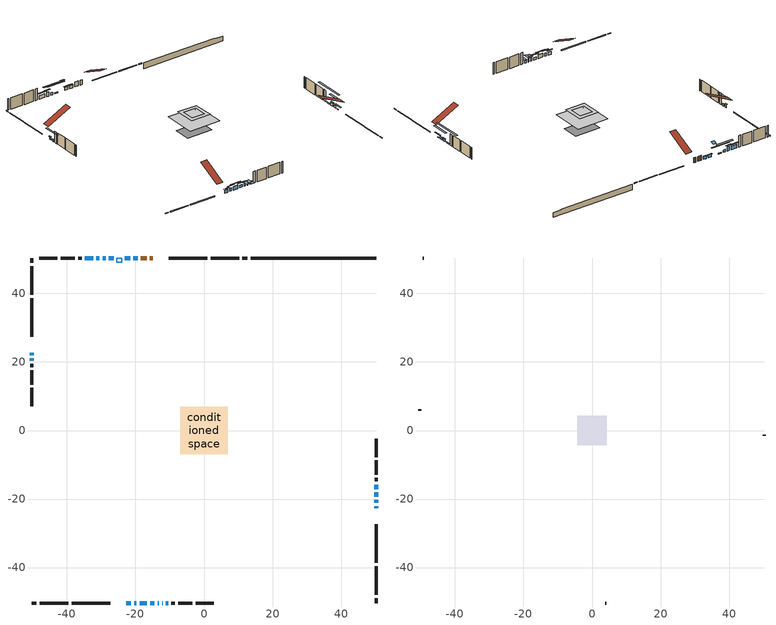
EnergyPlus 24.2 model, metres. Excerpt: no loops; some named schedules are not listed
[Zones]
conditioned space
 floor outside (Floor1 construction): -2.67,-2.67 -2.67,2.67 2.67,2.67 2.67,-2.67 z0.61
 floor outside (Floor2 construction): -0.57,-0.57 -0.57,0.57 0.57,0.57 0.57,-0.57 z0.61
 floor outside (Floor3 construction): -0.64,-0.64 -0.64,0.64 0.64,0.64 0.64,-0.64 z0.61
 floor outside (Floor4 construction): -0.4,-0.4 -0.4,0.4 0.4,0.4 0.4,-0.4 z0.61
 floor adiabatic (AdiabaticFloorConstruction): -6.9,-6.9 -6.9,6.9 6.9,6.9 6.9,-6.9 z3.05
 floor foundation (Slab1 construction): -5.57,-3.62 -5.57,3.62 5.57,3.62 5.57,-3.62 z-1.8
 wall outside (RimJoist1 construction): 12.67,50.36 11.21,50.36 / -50.36,-50.36 -48.9,-50.36 / -50.36,50.36 -50.36,48.9 / 50.36,-50.36 50.36,-48.9 z0.61:0.91
 wall outside (RimJoist2 construction): 10.28,50.36 1.91,50.36 / -47.97,-50.36 -39.6,-50.36 / -50.36,47.97 -50.36,39.6 / 50.36,-47.97 50.36,-39.6 z0.61:0.91
 wall outside (RimJoist3 construction): 0.98,50.36 -10.32,50.36 / -38.67,-50.36 -27.36,-50.36 / -50.36,38.67 -50.36,27.36 / 50.36,-38.67 50.36,-27.36 z0.61:0.91
 wall outside (AdiabaticWallConstruction 1): -15.03,50.36 -15.84,50.36 / -16.77,50.36 -18.48,50.36 z0.61:2.64
 wall outside (AdiabaticWallConstruction): 50.36,-22.66 50.36,-22.07 z0.61:0.84; 50.36,-21.15 50.36,-20.2 / -15.73,-50.36 -14.49,-50.36 / -28.66,50.36 -29.6,50.36 z0.61:1.65; -19.4,50.36 -20.65,50.36 / -21.58,50.36 -23.13,50.36 / -22.66,-50.36 -21.34,-50.36 / -20.41,-50.36 -19.74,-50.36 / -50.36,22.66 -50.36,22 / 50.36,-19.28 50.36,-18.03 z0.61:1.85; -18.82,-50.36 -16.66,-50.36 / -32.37,50.36 -34.81,50.36 z0.61:2.16; -13.56,-50.36 -13.17,-50.36 z0.61:2.03; -26.41,50.36 -27.74,50.36 / 50.36,-17.11 50.36,-15.78 z0.61:1.09; -12.25,-50.36 -12.04,-50.36 z0.61:2.26; -30.53,50.36 -31.45,50.36 z0.61:2.46; -11.12,-50.36 -10.45,-50.36 / -50.36,21.07 -50.36,20.41 z0.61:1.58
 wall outside (Wall1 construction): -35.74,50.36 -36.75,50.36 / -9.52,-50.36 -8.51,-50.36 / -50.36,19.48 -50.36,18.47 / 50.36,-14.86 50.36,-13.84 z0.61:5.49
 wall outside (Wall2 construction): -37.68,50.36 -41.88,50.36 / -7.58,-50.36 -3.39,-50.36 / -50.36,17.54 -50.36,13.34 / 50.36,-12.91 50.36,-8.72 z0.61:5.49
 wall outside (Wall3 construction): -42.8,50.36 -48.15,50.36 / -2.46,-50.36 2.89,-50.36 / -50.36,12.42 -50.36,7.07 / 50.36,-7.79 50.36,-2.44 z0.61:5.49
 wall foundation (FoundationWall1 construction): 13.6,50.36,-1.8 13.6,50.36,0.61 46.68,50.36,0.61 46.68,50.36,0.26 50.36,50.36,0.26 50.36,50.36,-1.8
 window (WindowConstruction 14): 50.36,-22.66 50.36,-22.07 z0.61:0.84
 window (WindowConstruction 5): 50.36,-21.14 50.36,-20.21 z0.61:1.65
 window (WindowConstruction 6): -19.41,50.36 -20.65,50.36 z0.61:1.85
 window (WindowConstruction 7): -21.58,50.36 -23.13,50.36 z0.61:1.85
 window (WindowConstruction 8): -22.66,-50.36 -21.34,-50.36 z0.61:1.85
 window (WindowConstruction 9): -20.41,-50.36 -19.75,-50.36 z0.61:1.85
 window (WindowConstruction 10): -18.82,-50.36 -16.66,-50.36 z0.61:2.16
 window (WindowConstruction 11): -15.73,-50.36 -14.49,-50.36 z0.61:1.65
 window (WindowConstruction 12): -50.36,22.66 -50.36,22 z0.61:1.85
 window (WindowConstruction 13): 50.36,-19.28 50.36,-18.03 z0.61:1.85
 window (WindowConstruction 15): -13.56,-50.36 -13.18,-50.36 z0.61:2.03
 window (WindowConstruction 17): -26.42,50.36 -27.74,50.36 z0.61:1.09
 window (WindowConstruction 18): 50.36,-17.1 50.36,-15.78 z0.61:1.09
 window (WindowConstruction 16): -12.25,-50.36 -12.04,-50.36 z0.61:2.26
 window (WindowConstruction): -28.66,50.36 -29.6,50.36 z0.61:1.65
 window (WindowConstruction 1): -30.53,50.36 -31.45,50.36 z0.61:2.46
 window (WindowConstruction 2): -32.38,50.36 -34.81,50.36 z0.61:2.16
 window (WindowConstruction 3): -11.11,-50.36 -10.45,-50.36 z0.61:1.58
 window (WindowConstruction 4): -50.36,21.07 -50.36,20.41 z0.61:1.58
 door (Door): -15.03,50.36 -15.84,50.36 z0.61:2.64
 door (Door 1): -16.77,50.36 -18.48,50.36 z0.61:2.64
 ceiling adiabatic (AdiabaticFloorConstruction): 6.9,-6.9 6.9,6.9 -6.9,6.9 -6.9,-6.9 z3.05
 roof outside (AdiabaticRoofConstruction): -25.49,50.36,5.49 -25.49,49.08,6.13 -24.06,49.08,6.13 -24.06,50.36,5.49
 skylight (SkylightConstruction): -25.49,50.36,5.49 -25.49,49.08,6.13 -24.06,49.08,6.13 -24.06,50.36,5.49
attic - vented
 floor to conditioned space (Floor5 construction Reversed): -2.71,-2.71 -2.71,2.71 2.71,2.71 2.71,-2.71 z5.49
 floor to conditioned space (Floor6 construction Reversed): -1.88,-1.88 -1.88,1.88 1.88,1.88 1.88,-1.88 z5.49
 floor to conditioned space (Floor7 construction Reversed): -4.29,-4.29 -4.29,4.29 4.29,4.29 4.29,-4.29 z5.49
 wall outside (Wall5 construction): -49.08,50.36 -49.43,50.36 / 3.82,-50.36 4.16,-50.36 / -50.36,6.14 -50.36,5.79 / 50.36,-1.51 50.36,-1.17 z0.61:5.49
 roof outside (Roof1 construction): -14.1,50.36,5.49 -14.1,40.17,10.58 -11.25,40.17,10.58 -11.25,50.36,5.49; -23.59,-50.36,5.49 -23.59,-40.17,10.58 -26.43,-40.17,10.58 -26.43,-50.36,5.49; -50.36,23.59,5.49 -40.17,23.59,10.58 -40.17,26.43,10.58 -50.36,26.43,5.49; 50.36,-23.59,5.49 40.17,-23.59,10.58 40.17,-26.43,10.58 50.36,-26.43,5.49
shading: 50.36,-20.7 50.36,-24.03 50.65,-24.03 50.65,-20.7 z2.21; 50.36,-17.01 50.36,-24.34 50.97,-24.34 50.97,-17.01 z4.85; -20.8,50.36 -19.26,50.36 -19.26,50.82 -20.8,50.82 z2; -23.28,50.36 -21.43,50.36 -21.43,50.82 -23.28,50.82 z2; -20.73,-50.36 -23.27,-50.36 -23.27,-50.65 -20.73,-50.65 z2.46; -18.53,-50.36 -21.63,-50.36 -21.63,-50.65 -18.53,-50.65 z3.07; -15.44,-50.36 -20.04,-50.36 -20.04,-50.65 -15.44,-50.65 z3.38; -13.27,-50.36 -16.95,-50.36 -16.95,-50.65 -13.27,-50.65 z2.87; -50.36,21.85 -50.36,22.81 -50.82,22.81 -50.82,21.85 z2; 50.36,-17.88 50.36,-19.43 50.82,-19.43 50.82,-17.88 z2; -12.72,-50.36 -14.02,-50.36 -14.02,-52.34 -12.72,-52.34 z2.49; -31.08,50.36 -23.07,50.36 -23.07,50.82 -31.08,50.82 z4.44; 50.36,-9.99 50.36,-22.89 50.97,-22.89 50.97,-9.99 z6.88; -11.58,-50.36 -12.71,-50.36 -12.71,-52.34 -11.58,-52.34 z2.72; -32.8,50.36 -25.46,50.36 -25.46,50.97 -32.8,50.97 z4.85; -32.2,50.36 -29.77,50.36 -29.77,50.82 -32.2,50.82 z3.22; -35.57,50.36 -31.62,50.36 -31.62,50.82 -35.57,50.82 z2.92; -10.15,-50.36 -11.41,-50.36 -11.41,-52.18 -10.15,-52.18 z1.87; -50.36,17.21 -50.36,24.27 -50.97,24.27 -50.97,17.21 z4.78
[Building]
Building 1: Terrain=Suburbs
[Site:Location]
Edmonton Intl AP_AB: Latitude {deg}=53.31; Longitude {deg}=-113.58; Time Zone {hr}=-7; Elevation {m}=723; Keep Site Location Information=Yes
[Site:GroundTemperature:Shallow]
-1.56185, -3.61833, -3.78302, -2.80711, 1.11059, 5.01004, 8.39065, 10.5322, 10.7141, 8.97234, 5.67794, 1.89811
[Site:WaterMainsTemperature]
Calculation Method=Schedule; Temperature Schedule=mains temperature schedule
[Material] Roughness=Rough; Thermal Absorptance=0.9
Name | Thickness {m} | Conductivity {W/m-K} | Density {kg/m3} | Specific Heat {J/kg-K} | Solar Absorptance | Visible Absorptance
asphalt or fiberglass shingles | 0.00635 | 0.162714 | 1121.4 | 1465.45 | 0.4 | 0.4
asphalt or fiberglass shingles 1 | 0.00635 | 0.162714 | 1121.4 | 1465.45 | 0.7 | 0.7
ceiling loosefill ins | 0.254 | 0.0480833 | 16.02 | 1046.75 | 0.7 | 0.7
ceiling stud and cavity | 0.1397 | 0.0941129 | 65.682 | 1177.47 | 0.7 | 0.7
ceiling stud and cavity 1 | 0.1397 | 0.0943367 | 65.682 | 1177.47 | 0.7 | 0.7
ceiling stud and cavity 2 | 0.1397 | 0.0818753 | 65.682 | 1177.47 | 0.7 | 0.7
concrete 4.0 in. | 0.1016 | 1.803125 | 2242.8 | 837.4 | 0.7 | 0.7
concrete 8.0 in. | 0.2032 | 1.803125 | 2242.8 | 837.4 | 0.7 | 0.7
door material | 0.04445 | 0.0451087 | 512.64 | 1214.23 | 0.7 | 0.7
exterior vertical ins | 0.0327834 | 0.029427 | 32.04 | 1214.23 | 0.7 | 0.7
floor covering | 0.0127 | 0.0433444 | 54.468 | 1339.84 | 0.6 | 0.6
floor rigid ins | 0.103632 | 0.029427 | 32.04 | 1214.23 | 0.7 | 0.7
floor rigid ins 1; roof rigid ins; wall rigid ins 1 | 0.512978 | 0.029427 | 32.04 | 1214.23 | 0.7 | 0.7
floor stud and cavity | 0.1397 | 0.0827124 | 92.3553 | 1139.71 | 0.7 | 0.7
floor stud and cavity 1 | 0.1397 | 0.0858448 | 92.3553 | 1139.71 | 0.7 | 0.7
floor stud and cavity 2 | 0.1397 | 0.0855671 | 92.3553 | 1139.71 | 0.7 | 0.7
floor stud and cavity 3 | 0.1397 | 1.75129 | 37.0049 | 1207.88 | 0.7 | 0.7
furniture material conditioned space 1 | 0.1524 | 0.115458 | 640.8 | 1214.23 | 0.6 | 0.6
gypsum board | 0.0127 | 0.160291 | 801 | 837.4 | 0.6 | 0.6
gypsum board 1 | 0.0127 | 0.160291 | 801 | 837.4 | 0.7 | 0.7
osb sheathing 0.5 in. | 0.0127 | 0.115458 | 512.64 | 1214.23 | 0.7 | 0.7
osb sheathing 0.75 in. | 0.01905 | 0.115458 | 512.64 | 1214.23 | 0.7 | 0.7
osb sheathing 2.0 in. | 0.0508 | 0.115458 | 512.64 | 1214.23 | 0.7 | 0.7
rim joist rigid ins; wall rigid ins | 0.051816 | 0.029427 | 32.04 | 1214.23 | 0.7 | 0.7
rim joist stud and cavity | 0.0508 | 0.0462651 | 125.044 | 1163.47 | 0.6 | 0.6
rim joist stud and cavity 1 | 0.0508 | 0.0440068 | 125.044 | 1163.47 | 0.6 | 0.6
roof stud and cavity | 0.18415 | 1.78687 | 37.0049 | 1207.88 | 0.6 | 0.6
wall stud and cavity | 0.1397 | 0.297156 | 139.0536 | 1170.24 | 0.7 | 0.7
wall stud and cavity 1 | 0.1397 | 0.205543 | 139.0536 | 1170.24 | 0.7 | 0.7
wall stud and cavity 2 | 0.1397 | 0.202915 | 139.0536 | 1170.24 | 0.7 | 0.7
wall stud and cavity 3 | 0.0889 | 6.1454 | 50.32683 | 1063.81 | 0.6 | 0.6
wall stud and cavity 4 | 0.0889 | 0.380278 | 52.3479 | 1209.89 | 0.7 | 0.7
wall stud and cavity 5 | 0.0889 | 0.391764 | 83.0341 | 1211.67 | 0.7 | 0.7
wood siding | 0.0254 | 0.102417 | 544.68 | 1172.36 | 0.4 | 0.4
wood siding 1 | 0.00254 | 0.102417 | 544.68 | 1172.36 | 0.4 | 0.4
wood siding 2; wood siding 3; wood siding 4 | 0.0254 | 0.102417 | 544.68 | 1172.36 | 0.7 | 0.7
[WindowMaterial:SimpleGlazingSystem]
Name | U-Factor {W/m2-K} | Solar Heat Gain Coefficient
SkylightMaterial | 4.45375 | 0.6347
WindowMaterial | 1.80617 | 0.38
WindowMaterial 1 | 1.944715 | 0.33
WindowMaterial 10 | 1.55691 | 0.46
WindowMaterial 11 | 1.626747 | 0.43
WindowMaterial 12 | 2.6891 | 0.43
WindowMaterial 13 | 2.748152 | 0.57
WindowMaterial 14 | 2.70386 | 0.44
WindowMaterial 15 | 2.76746 | 0.49
WindowMaterial 2 | 1.55123 | 0.46
WindowMaterial 3 | 1.706239 | 0.41
WindowMaterial 4 | 1.89305 | 0.35
WindowMaterial 5 | 1.65287 | 0.43
WindowMaterial 6 | 1.81753 | 0.38
WindowMaterial 7 | 1.77381 | 0.39
WindowMaterial 8 | 1.85841 | 0.36
WindowMaterial 9 | 1.68466 | 0.41
[Construction]
AdiabaticFloorConstruction: floor stud and cavity 3, floor rigid ins 1, osb sheathing 0.75 in., floor covering
AdiabaticRoofConstruction: asphalt or fiberglass shingles 1, roof rigid ins, osb sheathing 0.75 in., roof stud and cavity
AdiabaticWallConstruction: wood siding 3, wall rigid ins 1, wall stud and cavity 4, gypsum board
AdiabaticWallConstruction 1: wood siding 4, wall rigid ins 1, wall stud and cavity 4, gypsum board
Door; Door 1: door material
Floor1 construction: floor stud and cavity, floor rigid ins, osb sheathing 0.75 in., floor covering
Floor2 construction; Floor3 construction: floor stud and cavity 1, floor rigid ins, osb sheathing 0.75 in., floor covering
Floor4 construction: floor stud and cavity 2, floor rigid ins, osb sheathing 0.75 in., floor covering
Floor5 construction Reversed: gypsum board, ceiling stud and cavity, ceiling loosefill ins
Floor6 construction Reversed: gypsum board, ceiling stud and cavity 1, ceiling loosefill ins
Floor7 construction Reversed: gypsum board, ceiling stud and cavity 2, ceiling loosefill ins
FoundationWall1 construction: concrete 8.0 in., gypsum board 1
furniture construction conditioned space 1: furniture material conditioned space 1
PartitionWallConstruction: gypsum board, wall stud and cavity 5, gypsum board
RimJoist1 construction: wood siding 2, rim joist rigid ins, osb sheathing 2.0 in., rim joist stud and cavity
RimJoist2 construction; RimJoist3 construction: wood siding 2, rim joist rigid ins, osb sheathing 2.0 in., rim joist stud and cavity 1
Roof1 construction: asphalt or fiberglass shingles
SkylightConstruction: SkylightMaterial
Slab1 construction: concrete 4.0 in.
Wall1 construction: wood siding, wall rigid ins, osb sheathing 0.5 in., wall stud and cavity, gypsum board
Wall2 construction: wood siding, wall rigid ins, osb sheathing 0.5 in., wall stud and cavity 1, gypsum board
Wall3 construction: wood siding, wall rigid ins, osb sheathing 0.5 in., wall stud and cavity 2, gypsum board
Wall5 construction: wood siding 1, wall stud and cavity 3
WindowConstruction: WindowMaterial
WindowConstruction 1: WindowMaterial 1
WindowConstruction 10: WindowMaterial 10
WindowConstruction 11: WindowMaterial 11
WindowConstruction 12; WindowConstruction 9: WindowMaterial 9
WindowConstruction 13; WindowConstruction 6: WindowMaterial 6
WindowConstruction 14: WindowMaterial 12
WindowConstruction 15: WindowMaterial 13
WindowConstruction 16: WindowMaterial 14
WindowConstruction 17; WindowConstruction 18: WindowMaterial 15
WindowConstruction 2: WindowMaterial 2
WindowConstruction 3: WindowMaterial 3
WindowConstruction 4: WindowMaterial 4
WindowConstruction 5: WindowMaterial 5
WindowConstruction 7: WindowMaterial 7
WindowConstruction 8: WindowMaterial 8
[Zone] Multiplier=1; Part of Total Floor Area=Yes
Name | Volume {m3}
attic - vented | 97.0014
conditioned space | 772.7
[Space]
Name | Zone | Volume {m3}
attic - vented 1 | attic - vented | 97.0014
conditioned space 1 | conditioned space | 772.7
[ZoneInfiltration:EffectiveLeakageArea]
infil attic - vented 1: Zone or Space=attic - vented 1; Schedule=Always On Discrete; Effective Air Leakage Area {cm2}=4074.93; Stack Coefficient=0.000693298; Wind Coefficient=1.77902e-05
[ZoneMixing]
whole house fan mix: Zone or Space=attic - vented; Schedule=Always On Continuous; Design Flow Rate Calculation Method=Flow/Zone; Design Flow Rate {m3/s}=0; Source Zone or Space=conditioned space
[SurfaceProperty:ExposedFoundationPerimeter]
Slab1: Exposed Perimeter Calculation Method=TotalExposedPerimeter; Total Exposed Perimeter {m}=36.759
[InternalMass] Zone or ZoneList=conditioned space; Space or SpaceList=conditioned space 1
Name | Construction | Surface Area {m2}
furniture mass conditioned space 1 | furniture construction conditioned space 1 | 121.188
partition wall mass | PartitionWallConstruction | 302.971
[Lights]
interior lighting: Zone or ZoneList or Space or SpaceList=conditioned space 1; Schedule=interior lighting schedule; Design Level Calculation Method=LightingLevel; Lighting Level {W}=343.2; Return Air Fraction=0; Fraction Radiant=0.6; Fraction Visible=0.2; Fraction Replaceable=1
[People]
occupants: Zone or ZoneList or Space or SpaceList=conditioned space 1; Number of People Schedule=occupants schedule; Number of People Calculation Method=People; Number of People=3; Fraction Radiant=0.314171; Sensible Heat Fraction=0.56303; Activity Level Schedule=occupants activity schedule; Carbon Dioxide Generation Rate {m3/s-W}=0; Enable ASHRAE 55 Comfort Warnings=No; Mean Radiant Temperature Calculation Type=EnclosureAveraged
[ElectricEquipment] Zone or ZoneList or Space or SpaceList=conditioned space 1; Design Level Calculation Method=EquipmentLevel
Name | Schedule | Design Level {W} | Fraction Latent | Fraction Radiant | Fraction Lost
clothes dryer | clothes dryer schedule | 140.772 | 0.015 | 0.081 | 0.85
clothes washer | clothes washer schedule | 32.1985 | 0.03 | 0.162 | 0.7
cooking range | cooking range schedule | 215.147 | 0.08 | 0.432 | 0.2
dishwasher | dishwasher schedule | 66.8632 | 0.3 | 0.18 | 0.4
fridge | fridge schedule | 72.9452 | 0 | 0.6 | 0
mech vent bath fan 0 | mech vent bath fan 0 schedule | 25.1 | 0 | 0 | 1
mech vent bath fan 1 | mech vent bath fan 1 schedule | 25.1 | 0 | 0 | 1
mech vent bath fan 2 | mech vent bath fan 2 schedule | 25.1 | 0 | 0 | 1
mech vent bath fan 3 | mech vent bath fan 3 schedule | 25.1 | 0 | 0 | 1
mech vent house fan | mech vent house fan schedule | 0 | 0 | 0 | 1
mech vent house fan cfis | mech vent house fan cfis schedule | 0 | 0 | 0 | 0
mech vent range fan 0 | mech vent range fan 0 schedule | 57 | 0 | 0 | 1
misc plug loads | misc plug loads schedule | 494.7 | 0.045 | 0.513 | 0.1
whole house fan | Always On Discrete | 0 | 0 | 0 | 1
[OtherEquipment] Zone or ZoneList or Space or SpaceList=conditioned space 1; Design Level Calculation Method=EquipmentLevel
Name | Fuel Type | Schedule | Design Level {W} | Fraction Latent | Fraction Radiant | Fraction Lost
clothes dryer 1 | Electricity | clothes dryer schedule | 0 | 0.015 | 0.081 | 0.85
cooking range 1 | Electricity | cooking range schedule | 0 | 0.08 | 0.432 | 0.2
general water use latent | None | general water use schedule | 62.594 | 1 | 0 | 0
general water use sensible | None | general water use schedule | -61.6891 | 0 | 0.6 | 0
mech vent house fan latent load | None | Always On Discrete | 0 | 1 | 0 | 0
mech vent house fan sensible load | None | Always On Discrete | 0 | 0 | 0 | 0
water heater energy adjustment1 | NaturalGas | Always On Discrete | 0.01 | 0 | 0 | 1
[ZoneInfiltration:DesignFlowRate] Zone or ZoneList or Space or SpaceList=conditioned space 1; Schedule=Always On Discrete; Design Flow Rate Calculation Method=Flow/Zone; Design Flow Rate {m3/s}=0
infil flow; natural vent flow; whole house fan flow
[Foundation:Kiva]
Foundation Kiva 1: Initial Indoor Air Temperature {C}=18; Wall Height Above Grade {m}=0.609996; Wall Depth Below Slab {m}=0.2032; Custom Block Material Name 1=exterior vertical ins; Custom Block Depth 1 {m}=2.40999; Custom Block X Position 1 {m}=0.2159; Custom Block Z Position 1 {m}=0
[Foundation:Kiva:Settings]
Soil Conductivity {W/m-K}=0.849921; Soil Density {kg/m3}=1842.3; Soil Specific Heat {J/kg-K}=418.7; Ground Solar Absorptivity=0.9; Ground Thermal Absorptivity=0.9; Ground Surface Roughness {m}=0.03; Far-Field Width {m}=40; Deep-Ground Boundary Condition=ZeroFlux; Deep-Ground Depth {m}=40; Minimum Cell Dimension {m}=0.2; Maximum Cell Growth Coefficient=3; Simulation Timestep=Timestep
[Exterior:Lights]
exterior lighting: Schedule=exterior lighting schedule; Design Level {W}=75.6
[Schedule:Constant]
Name | Hourly Value
Always On Continuous; mech vent house fan schedule; mech vent house fan cfis schedule; Always On Discrete | 1
occupants activity schedule | 117.228
fridge schedule | 0
[Schedule:Week:Daily]
interior lighting schedule Week Rule - Jan1-Jan27: interior lighting schedule day, interior lighting schedule day, interior lighting schedule day, interior lighting schedule day, interior lighting schedule day, interior lighting schedule day, interior lighting schedule day, interior lighting schedule default day, interior lighting schedule default day, interior lighting schedule default day, interior lighting schedule default day, interior lighting schedule default day
interior lighting schedule Week Rule - Jan28-Feb3: interior lighting schedule day, interior lighting schedule day, interior lighting schedule day, interior lighting schedule day, interior lighting schedule day 1, interior lighting schedule day 1, interior lighting schedule day 1, interior lighting schedule default day, interior lighting schedule default day, interior lighting schedule default day, interior lighting schedule default day, interior lighting schedule default day
interior lighting schedule Week Rule - Feb4-Feb24: interior lighting schedule day 1, interior lighting schedule day 1, interior lighting schedule day 1, interior lighting schedule day 1, interior lighting schedule day 1, interior lighting schedule day 1, interior lighting schedule day 1, interior lighting schedule default day, interior lighting schedule default day, interior lighting schedule default day, interior lighting schedule default day, interior lighting schedule default day
interior lighting schedule Week Rule - Feb25-Mar3: interior lighting schedule day 1, interior lighting schedule day 1, interior lighting schedule day 1, interior lighting schedule day 1, interior lighting schedule day 2, interior lighting schedule day 2, interior lighting schedule day 2, interior lighting schedule default day, interior lighting schedule default day, interior lighting schedule default day, interior lighting schedule default day, interior lighting schedule default day
interior lighting schedule Week Rule - Mar4-Mar31: interior lighting schedule day 2, interior lighting schedule day 2, interior lighting schedule day 2, interior lighting schedule day 2, interior lighting schedule day 2, interior lighting schedule day 2, interior lighting schedule day 2, interior lighting schedule default day, interior lighting schedule default day, interior lighting schedule default day, interior lighting schedule default day, interior lighting schedule default day
interior lighting schedule Week Rule - Apr1-Apr28: interior lighting schedule day 3, interior lighting schedule day 3, interior lighting schedule day 3, interior lighting schedule day 3, interior lighting schedule day 3, interior lighting schedule day 3, interior lighting schedule day 3, interior lighting schedule default day, interior lighting schedule default day, interior lighting schedule default day, interior lighting schedule default day, interior lighting schedule default day
interior lighting schedule Week Rule - Apr29-May5: interior lighting schedule day 3, interior lighting schedule day 3, interior lighting schedule day 4, interior lighting schedule day 4, interior lighting schedule day 4, interior lighting schedule day 4, interior lighting schedule day 4, interior lighting schedule default day, interior lighting schedule default day, interior lighting schedule default day, interior lighting schedule default day, interior lighting schedule default day
interior lighting schedule Week Rule - May6-May26: interior lighting schedule day 4, interior lighting schedule day 4, interior lighting schedule day 4, interior lighting schedule day 4, interior lighting schedule day 4, interior lighting schedule day 4, interior lighting schedule day 4, interior lighting schedule default day, interior lighting schedule default day, interior lighting schedule default day, interior lighting schedule default day, interior lighting schedule default day
interior lighting schedule Week Rule - May27-Jun2: interior lighting schedule day 4, interior lighting schedule day 4, interior lighting schedule day 4, interior lighting schedule day 4, interior lighting schedule day 4, interior lighting schedule day 5, interior lighting schedule day 5, interior lighting schedule default day, interior lighting schedule default day, interior lighting schedule default day, interior lighting schedule default day, interior lighting schedule default day
interior lighting schedule Week Rule - Jun3-Jun30: interior lighting schedule day 5, interior lighting schedule day 5, interior lighting schedule day 5, interior lighting schedule day 5, interior lighting schedule day 5, interior lighting schedule day 5, interior lighting schedule day 5, interior lighting schedule default day, interior lighting schedule default day, interior lighting schedule default day, interior lighting schedule default day, interior lighting schedule default day
interior lighting schedule Week Rule - Jul1-Jul28: interior lighting schedule day 6, interior lighting schedule day 6, interior lighting schedule day 6, interior lighting schedule day 6, interior lighting schedule day 6, interior lighting schedule day 6, interior lighting schedule day 6, interior lighting schedule default day, interior lighting schedule default day, interior lighting schedule default day, interior lighting schedule default day, interior lighting schedule default day
interior lighting schedule Week Rule - Jul29-Aug4: interior lighting schedule day 6, interior lighting schedule day 6, interior lighting schedule day 6, interior lighting schedule day 7, interior lighting schedule day 7, interior lighting schedule day 7, interior lighting schedule day 7, interior lighting schedule default day, interior lighting schedule default day, interior lighting schedule default day, interior lighting schedule default day, interior lighting schedule default day
interior lighting schedule Week Rule - Aug5-Aug25: interior lighting schedule day 7, interior lighting schedule day 7, interior lighting schedule day 7, interior lighting schedule day 7, interior lighting schedule day 7, interior lighting schedule day 7, interior lighting schedule day 7, interior lighting schedule default day, interior lighting schedule default day, interior lighting schedule default day, interior lighting schedule default day, interior lighting schedule default day
interior lighting schedule Week Rule - Aug26-Sep1: interior lighting schedule day 7, interior lighting schedule day 7, interior lighting schedule day 7, interior lighting schedule day 7, interior lighting schedule day 7, interior lighting schedule day 7, interior lighting schedule day 8, interior lighting schedule default day, interior lighting schedule default day, interior lighting schedule default day, interior lighting schedule default day, interior lighting schedule default day
interior lighting schedule Week Rule - Sep2-Sep29: interior lighting schedule day 8, interior lighting schedule day 8, interior lighting schedule day 8, interior lighting schedule day 8, interior lighting schedule day 8, interior lighting schedule day 8, interior lighting schedule day 8, interior lighting schedule default day, interior lighting schedule default day, interior lighting schedule default day, interior lighting schedule default day, interior lighting schedule default day
interior lighting schedule Week Rule - Sep30-Oct6: interior lighting schedule day 8, interior lighting schedule day 9, interior lighting schedule day 9, interior lighting schedule day 9, interior lighting schedule day 9, interior lighting schedule day 9, interior lighting schedule day 9, interior lighting schedule default day, interior lighting schedule default day, interior lighting schedule default day, interior lighting schedule default day, interior lighting schedule default day
interior lighting schedule Week Rule - Oct7-Oct27: interior lighting schedule day 9, interior lighting schedule day 9, interior lighting schedule day 9, interior lighting schedule day 9, interior lighting schedule day 9, interior lighting schedule day 9, interior lighting schedule day 9, interior lighting schedule default day, interior lighting schedule default day, interior lighting schedule default day, interior lighting schedule default day, interior lighting schedule default day
interior lighting schedule Week Rule - Oct28-Nov3: interior lighting schedule day 9, interior lighting schedule day 9, interior lighting schedule day 9, interior lighting schedule day 9, interior lighting schedule day 10, interior lighting schedule day 10, interior lighting schedule day 10, interior lighting schedule default day, interior lighting schedule default day, interior lighting schedule default day, interior lighting schedule default day, interior lighting schedule default day
interior lighting schedule Week Rule - Nov4-Nov24: interior lighting schedule day 10, interior lighting schedule day 10, interior lighting schedule day 10, interior lighting schedule day 10, interior lighting schedule day 10, interior lighting schedule day 10, interior lighting schedule day 10, interior lighting schedule default day, interior lighting schedule default day, interior lighting schedule default day, interior lighting schedule default day, interior lighting schedule default day
interior lighting schedule Week Rule - Nov25-Dec1: interior lighting schedule day 10, interior lighting schedule day 10, interior lighting schedule day 10, interior lighting schedule day 10, interior lighting schedule day 10, interior lighting schedule day 10, interior lighting schedule day 11, interior lighting schedule default day, interior lighting schedule default day, interior lighting schedule default day, interior lighting schedule default day, interior lighting schedule default day
interior lighting schedule Week Rule - Dec2-Dec31: interior lighting schedule day 11, interior lighting schedule day 11, interior lighting schedule day 11, interior lighting schedule day 11, interior lighting schedule day 11, interior lighting schedule day 11, interior lighting schedule day 11, interior lighting schedule default day, interior lighting schedule default day, interior lighting schedule default day, interior lighting schedule default day, interior lighting schedule default day
occupants schedule Week Rule - Jan1-Dec31: occupants schedule day, occupants schedule day, occupants schedule day, occupants schedule day, occupants schedule day, occupants schedule day, occupants schedule day, occupants schedule default day, occupants schedule default day, occupants schedule default day, occupants schedule default day, occupants schedule default day
clothes dryer schedule Week Rule - Jan1-Dec31: clothes dryer schedule day, clothes dryer schedule day, clothes dryer schedule day, clothes dryer schedule day, clothes dryer schedule day, clothes dryer schedule day, clothes dryer schedule day, clothes dryer schedule default day, clothes dryer schedule default day, clothes dryer schedule default day, clothes dryer schedule default day, clothes dryer schedule default day
clothes washer schedule Week Rule - Jan1-Dec31: clothes washer schedule day, clothes washer schedule day, clothes washer schedule day, clothes washer schedule day, clothes washer schedule day, clothes washer schedule day, clothes washer schedule day, clothes washer schedule default day, clothes washer schedule default day, clothes washer schedule default day, clothes washer schedule default day, clothes washer schedule default day
cooking range schedule Week Rule - Jan1-Dec31: cooking range schedule day, cooking range schedule day, cooking range schedule day, cooking range schedule day, cooking range schedule day, cooking range schedule day, cooking range schedule day, cooking range schedule default day, cooking range schedule default day, cooking range schedule default day, cooking range schedule default day, cooking range schedule default day
dishwasher schedule Week Rule - Jan1-Dec31: dishwasher schedule day, dishwasher schedule day, dishwasher schedule day, dishwasher schedule day, dishwasher schedule day, dishwasher schedule day, dishwasher schedule day, dishwasher schedule default day, dishwasher schedule default day, dishwasher schedule default day, dishwasher schedule default day, dishwasher schedule default day
mech vent bath fan 0 schedule Week Rule - Jan1-Dec31: mech vent bath fan 0 schedule day, mech vent bath fan 0 schedule day, mech vent bath fan 0 schedule day, mech vent bath fan 0 schedule day, mech vent bath fan 0 schedule day, mech vent bath fan 0 schedule day, mech vent bath fan 0 schedule day, mech vent bath fan 0 schedule default day, mech vent bath fan 0 schedule default day, mech vent bath fan 0 schedule default day, mech vent bath fan 0 schedule default day, mech vent bath fan 0 schedule default day
mech vent bath fan 1 schedule Week Rule - Jan1-Dec31: mech vent bath fan 1 schedule day, mech vent bath fan 1 schedule day, mech vent bath fan 1 schedule day, mech vent bath fan 1 schedule day, mech vent bath fan 1 schedule day, mech vent bath fan 1 schedule day, mech vent bath fan 1 schedule day, mech vent bath fan 1 schedule default day, mech vent bath fan 1 schedule default day, mech vent bath fan 1 schedule default day, mech vent bath fan 1 schedule default day, mech vent bath fan 1 schedule default day
mech vent bath fan 2 schedule Week Rule - Jan1-Dec31: mech vent bath fan 2 schedule day, mech vent bath fan 2 schedule day, mech vent bath fan 2 schedule day, mech vent bath fan 2 schedule day, mech vent bath fan 2 schedule day, mech vent bath fan 2 schedule day, mech vent bath fan 2 schedule day, mech vent bath fan 2 schedule default day, mech vent bath fan 2 schedule default day, mech vent bath fan 2 schedule default day, mech vent bath fan 2 schedule default day, mech vent bath fan 2 schedule default day
mech vent bath fan 3 schedule Week Rule - Jan1-Dec31: mech vent bath fan 3 schedule day, mech vent bath fan 3 schedule day, mech vent bath fan 3 schedule day, mech vent bath fan 3 schedule day, mech vent bath fan 3 schedule day, mech vent bath fan 3 schedule day, mech vent bath fan 3 schedule day, mech vent bath fan 3 schedule default day, mech vent bath fan 3 schedule default day, mech vent bath fan 3 schedule default day, mech vent bath fan 3 schedule default day, mech vent bath fan 3 schedule default day
[Schedule:Year]
interior lighting schedule: interior lighting schedule Week Rule - Jan1-Jan27, 1, 1, 1, 27, interior lighting schedule Week Rule - Jan28-Feb3, 1, 28, 2, 3, interior lighting schedule Week Rule - Feb4-Feb24, 2, 4, 2, 24, interior lighting schedule Week Rule - Feb25-Mar3, 2, 25, 3, 3, interior lighting schedule Week Rule - Mar4-Mar31, 3, 4, 3, 31, interior lighting schedule Week Rule - Apr1-Apr28, 4, 1, 4, 28, interior lighting schedule Week Rule - Apr29-May5, 4, 29, 5, 5, interior lighting schedule Week Rule - May6-May26, 5, 6, 5, 26, interior lighting schedule Week Rule - May27-Jun2, 5, 27, 6, 2, interior lighting schedule Week Rule - Jun3-Jun30, 6, 3, 6, 30, interior lighting schedule Week Rule - Jul1-Jul28, 7, 1, 7, 28, interior lighting schedule Week Rule - Jul29-Aug4, 7, 29, 8, 4, interior lighting schedule Week Rule - Aug5-Aug25, 8, 5, 8, 25, interior lighting schedule Week Rule - Aug26-Sep1, 8, 26, 9, 1, interior lighting schedule Week Rule - Sep2-Sep29, 9, 2, 9, 29, interior lighting schedule Week Rule - Sep30-Oct6, 9, 30, 10, 6, interior lighting schedule Week Rule - Oct7-Oct27, 10, 7, 10, 27, interior lighting schedule Week Rule - Oct28-Nov3, 10, 28, 11, 3, interior lighting schedule Week Rule - Nov4-Nov24, 11, 4, 11, 24, interior lighting schedule Week Rule - Nov25-Dec1, 11, 25, 12, 1, interior lighting schedule Week Rule - Dec2-Dec31, 12, 2, 12, 31
occupants schedule: occupants schedule Week Rule - Jan1-Dec31, 1, 1, 12, 31
clothes dryer schedule: clothes dryer schedule Week Rule - Jan1-Dec31, 1, 1, 12, 31
clothes washer schedule: clothes washer schedule Week Rule - Jan1-Dec31, 1, 1, 12, 31
cooking range schedule: cooking range schedule Week Rule - Jan1-Dec31, 1, 1, 12, 31
dishwasher schedule: dishwasher schedule Week Rule - Jan1-Dec31, 1, 1, 12, 31
mech vent bath fan 0 schedule: mech vent bath fan 0 schedule Week Rule - Jan1-Dec31, 1, 1, 12, 31
mech vent bath fan 1 schedule: mech vent bath fan 1 schedule Week Rule - Jan1-Dec31, 1, 1, 12, 31
mech vent bath fan 2 schedule: mech vent bath fan 2 schedule Week Rule - Jan1-Dec31, 1, 1, 12, 31
mech vent bath fan 3 schedule: mech vent bath fan 3 schedule Week Rule - Jan1-Dec31, 1, 1, 12, 31
mech vent range fan 0 schedule: mech vent range fan 0 schedule Week Rule - Jan1-Dec31, 1, 1, 12, 31
misc plug loads schedule: misc plug loads schedule Week Rule - Jan1-Dec31, 1, 1, 12, 31
general water use schedule: general water use schedule Week Rule - Jan1-Dec31, 1, 1, 12, 31
exterior lighting schedule: exterior lighting schedule Week Rule - Jan1-Jan27, 1, 1, 1, 27, exterior lighting schedule Week Rule - Jan28-Feb3, 1, 28, 2, 3, exterior lighting schedule Week Rule - Feb4-Feb24, 2, 4, 2, 24, exterior lighting schedule Week Rule - Feb25-Mar3, 2, 25, 3, 3, exterior lighting schedule Week Rule - Mar4-Mar31, 3, 4, 3, 31, exterior lighting schedule Week Rule - Apr1-Apr28, 4, 1, 4, 28, exterior lighting schedule Week Rule - Apr29-May5, 4, 29, 5, 5, exterior lighting schedule Week Rule - May6-May26, 5, 6, 5, 26, exterior lighting schedule Week Rule - May27-Jun2, 5, 27, 6, 2, exterior lighting schedule Week Rule - Jun3-Jun30, 6, 3, 6, 30, exterior lighting schedule Week Rule - Jul1-Jul28, 7, 1, 7, 28, exterior lighting schedule Week Rule - Jul29-Aug4, 7, 29, 8, 4, exterior lighting schedule Week Rule - Aug5-Aug25, 8, 5, 8, 25, exterior lighting schedule Week Rule - Aug26-Sep1, 8, 26, 9, 1, exterior lighting schedule Week Rule - Sep2-Sep29, 9, 2, 9, 29, exterior lighting schedule Week Rule - Sep30-Oct6, 9, 30, 10, 6, exterior lighting schedule Week Rule - Oct7-Oct27, 10, 7, 10, 27, exterior lighting schedule Week Rule - Oct28-Nov3, 10, 28, 11, 3, exterior lighting schedule Week Rule - Nov4-Nov24, 11, 4, 11, 24, exterior lighting schedule Week Rule - Nov25-Dec1, 11, 25, 12, 1, exterior lighting schedule Week Rule - Dec2-Dec31, 12, 2, 12, 31
[Schedule:Compact]
mains temperature schedule: Through: 01/01, For: AllDays, Until: 24:00, 3.97167, Through: 01/02, For: AllDays, Until: 24:00, 3.90778, Through: 01/03, For: AllDays, Until: 24:00, 3.84556, Through: 01/04, For: AllDays, Until: 24:00, 3.78389, Through: 01/05, For: AllDays, Until: 24:00, 3.72278, Through: 01/06, For: AllDays, Until: 24:00, 3.66278, Through: 01/07, For: AllDays, Until: 24:00, 3.60389, Through: 01/08, For: AllDays, Until: 24:00, 3.54556, Through: 01/09, For: AllDays, Until: 24:00, 3.48833, Through: 01/10, For: AllDays, Until: 24:00, 3.43167, Through: 01/11, For: AllDays, Until: 24:00, 3.37611, Through: 01/12, For: AllDays, Until: 24:00, 3.32167, Through: 01/13, For: AllDays, Until: 24:00, 3.26833, Through: 01/14, For: AllDays, Until: 24:00, 3.21556, Through: 01/15, For: AllDays, Until: 24:00, 3.16444, Through: 01/16, For: AllDays, Until: 24:00, 3.11389, Through: 01/17, For: AllDays, Until: 24:00, 3.06444, Through: 01/18, For: AllDays, Until: 24:00, 3.01611, Through: 01/19, For: AllDays, Until: 24:00, 2.96889, Through: 01/20, For: AllDays, Until: 24:00, 2.92278, Through: 01/21, For: AllDays, Until: 24:00, 2.87722, Through: 01/22, For: AllDays, Until: 24:00, 2.83333, Through: 01/23, For: AllDays, Until: 24:00, 2.79056, Through: 01/24, For: AllDays, Until: 24:00, 2.74889, Through: 01/25, For: AllDays, Until: 24:00, 2.70833, Through: 01/26, For: AllDays, Until: 24:00, 2.66889, Through: 01/27, For: AllDays, Until: 24:00, 2.63056, Through: 01/28, For: AllDays, Until: 24:00, 2.59333, Through: 01/29, For: AllDays, Until: 24:00, 2.55778, Through: 01/30, For: AllDays, Until: 24:00, 2.52278, Through: 01/31, For: AllDays, Until: 24:00, 2.48944, Through: 02/01, For: AllDays, Until: 24:00, 2.45722, Through: 02/02, For: AllDays, Until: 24:00, 2.42611, Through: 02/03, For: AllDays, Until: 24:00, 2.39667, Through: 02/04, For: AllDays, Until: 24:00, 2.36833, Through: 02/05, For: AllDays, Until: 24:00, 2.34111, Through: 02/06, For: AllDays, Until: 24:00, 2.315, Through: 02/07, For: AllDays, Until: 24:00, 2.29056, Through: 02/08, For: AllDays, Until: 24:00, 2.26722, Through: 02/09, For: AllDays, Until: 24:00, 2.245, Through: 02/10, For: AllDays, Until: 24:00, 2.22444, Through: 02/11, For: AllDays, Until: 24:00, 2.20444, Through: 02/12, For: AllDays, Until: 24:00, 2.18667, Through: 02/13, For: AllDays, Until: 24:00, 2.17, Through: 02/14, For: AllDays, Until: 24:00, 2.15444, Through: 02/15, For: AllDays, Until: 24:00, 2.14, Through: 02/16, For: AllDays, Until: 24:00, 2.12722, Through: 02/17, For: AllDays, Until: 24:00, 2.11556, Through: 02/18, For: AllDays, Until: 24:00, 2.10556, Through: 02/19, For: AllDays, Until: 24:00, 2.09667, Through: 02/20, For: AllDays, Until: 24:00, 2.08889, Through: 02/21, For: AllDays, Until: 24:00, 2.08278, Through: 02/22, For: AllDays, Until: 24:00, 2.07833, Through: 02/23, For: AllDays, Until: 24:00, 2.07444, Through: 02/24, For: AllDays, Until: 24:00, 2.07278, Through: 02/25, For: AllDays, Until: 24:00, 2.07167, Through: 02/26, For: AllDays, Until: 24:00, 2.07222, Through: 02/27, For: AllDays, Until: 24:00, 2.07444, Through: 02/28, For: AllDays, Until: 24:00, 2.07778, Through: 03/01, For: AllDays, Until: 24:00, 2.08222, Through: 03/02, For: AllDays, Until: 24:00, 2.08833, Through: 03/03, For: AllDays, Until: 24:00, 2.09556, Through: 03/04, For: AllDays, Until: 24:00, 2.10444, Through: 03/05, For: AllDays, Until: 24:00, 2.11444, Through: 03/06, For: AllDays, Until: 24:00, 2.12556, Through: 03/07, For: AllDays, Until: 24:00, 2.13833, Through: 03/08, For: AllDays, Until: 24:00, 2.15278, Through: 03/09, For: AllDays, Until: 24:00, 2.16778, Through: 03/10, For: AllDays, Until: 24:00, 2.18444, Through: 03/11, For: AllDays, Until: 24:00, 2.20278, Through: 03/12, For: AllDays, Until: 24:00, 2.22167, Through: 03/13, For: AllDays, Until: 24:00, 2.24278, Through: 03/14, For: AllDays, Until: 24:00, 2.26444, Through: 03/15, For: AllDays, Until: 24:00, 2.28778, Through: 03/16, For: AllDays, Until: 24:00, 2.31222, Through: 03/17, For: AllDays, Until: 24:00, 2.33778, Through: 03/18, For: AllDays, Until: 24:00, 2.365, Through: 03/19, For: AllDays, Until: 24:00, 2.39333, Through: 03/20, For: AllDays, Until: 24:00, 2.42278, Through: 03/21, For: AllDays, Until: 24:00, 2.45389, Through: 03/22, For: AllDays, Until: 24:00, 2.48611, Through: 03/23, For: AllDays, Until: 24:00, 2.51889, Through: 03/24, For: AllDays, Until: 24:00, 2.55389, Through: 03/25, For: AllDays, Until: 24:00, 2.58944, Through: 03/26, For: AllDays, Until: 24:00, 2.62611, Through: 03/27, For: AllDays, Until: 24:00, 2.66444, Through: 03/28, For: AllDays, Until: 24:00, 2.70389, Through: 03/29, For: AllDays, Until: 24:00, 2.74389, Through: 03/30, For: AllDays, Until: 24:00, 2.78556, Through: 03/31, For: AllDays, Until: 24:00, 2.82833, Through: 04/01, For: AllDays, Until: 24:00, 2.87222, Through: 04/02, For: AllDays, Until: 24:00, 2.91722, Through: 04/03, For: AllDays, Until: 24:00, 2.96333, Through: 04/04, For: AllDays, Until: 24:00, 3.01056, Through: 04/05, For: AllDays, Until: 24:00, 3.05889, Through: 04/06, For: AllDays, Until: 24:00, 3.10833, Through: 04/07, For: AllDays, Until: 24:00, 3.15833, Through: 04/08, For: AllDays, Until: 24:00, 3.21, Through: 04/09, For: AllDays, Until: 24:00, 3.26222, Through: 04/10, For: AllDays, Until: 24:00, 3.31556, Through: 04/11, For: AllDays, Until: 24:00, 3.37, Through: 04/12, For: AllDays, Until: 24:00, 3.42556, Through: 04/13, For: AllDays, Until: 24:00, 3.48167, Through: 04/14, For: AllDays, Until: 24:00, 3.53889, Through: 04/15, For: AllDays, Until: 24:00, 3.59722, Through: 04/16, For: AllDays, Until: 24:00, 3.65611, Through: 04/17, For: AllDays, Until: 24:00, 3.71611, Through: 04/18, For: AllDays, Until: 24:00, 3.77667, Through: 04/19, For: AllDays, Until: 24:00, 3.83833, Through: 04/20, For: AllDays, Until: 24:00, 3.90111, Through: 04/21, For: AllDays, Until: 24:00, 3.96444, Through: 04/22, For: AllDays, Until: 24:00, 4.02833, Through: 04/23, For: AllDays, Until: 24:00, 4.09333, Through: 04/24, For: AllDays, Until: 24:00, 4.15889, Through: 04/25, For: AllDays, Until: 24:00, 4.225, Through: 04/26, For: AllDays, Until: 24:00, 4.29222, Through: 04/27, For: AllDays, Until: 24:00, 4.36, Through: 04/28, For: AllDays, Until: 24:00, 4.42833, Through: 04/29, For: AllDays, Until: 24:00, 4.49722, Through: 04/30, For: AllDays, Until: 24:00, 4.56667, Through: 05/01, For: AllDays, Until: 24:00, 4.63722, Through: 05/02, For: AllDays, Until: 24:00, 4.70833, Through: 05/03, For: AllDays, Until: 24:00, 4.77944, Through: 05/04, For: AllDays, Until: 24:00, 4.85167, Through: 05/05, For: AllDays, Until: 24:00, 4.92389, Through: 05/06, For: AllDays, Until: 24:00, 4.99722, Through: 05/07, For: AllDays, Until: 24:00, 5.07056, Through: 05/08, For: AllDays, Until: 24:00, 5.145, Through: 05/09, For: AllDays, Until: 24:00, 5.21944, Through: 05/10, For: AllDays, Until: 24:00, 5.29389, Through: 05/11, For: AllDays, Until: 24:00, 5.36944, Through: 05/12, For: AllDays, Until: 24:00, 5.445, Through: 05/13, For: AllDays, Until: 24:00, 5.52111, Through: 05/14, For: AllDays, Until: 24:00, 5.59722, Through: 05/15, For: AllDays, Until: 24:00, 5.67389, Through: 05/16, For: AllDays, Until: 24:00, 5.75056, Through: 05/17, For: AllDays, Until: 24:00, 5.82778, Through: 05/18, For: AllDays, Until: 24:00, 5.90556, Through: 05/19, For: AllDays, Until: 24:00, 5.98278, Through: 05/20, For: AllDays, Until: 24:00, 6.06056, Through: 05/21, For: AllDays, Until: 24:00, 6.13889, Through: 05/22, For: AllDays, Until: 24:00, 6.21667, Through: 05/23, For: AllDays, Until: 24:00, 6.295, Through: 05/24, For: AllDays, Until: 24:00, 6.37333, Through: 05/25, For: AllDays, Until: 24:00, 6.45222, Through: 05/26, For: AllDays, Until: 24:00, 6.53056, Through: 05/27, For: AllDays, Until: 24:00, 6.60889, Through: 05/28, For: AllDays, Until: 24:00, 6.68778, Through: 05/29, For: AllDays, Until: 24:00, 6.76611, Through: 05/30, For: AllDays, Until: 24:00, 6.84444, Through: 05/31, For: AllDays, Until: 24:00, 6.92278, Through: 06/01, For: AllDays, Until: 24:00, 7.00111, Through: 06/02, For: AllDays, Until: 24:00, 7.07944, Through: 06/03, For: AllDays, Until: 24:00, 7.15778, Through: 06/04, For: AllDays, Until: 24:00, 7.23556, Through: 06/05, For: AllDays, Until: 24:00, 7.31333, Through: 06/06, For: AllDays, Until: 24:00, 7.39056, Through: 06/07, For: AllDays, Until: 24:00, 7.46833, Through: 06/08, For: AllDays, Until: 24:00, 7.545, Through: 06/09, For: AllDays, Until: 24:00, 7.62222, Through: 06/10, For: AllDays, Until: 24:00, 7.69833, Through: 06/11, For: AllDays, Until: 24:00, 7.775, Through: 06/12, For: AllDays, Until: 24:00, 7.85056, Through: 06/13, For: AllDays, Until: 24:00, 7.92611, Through: 06/14, For: AllDays, Until: 24:00, 8.00111, Through: 06/15, For: AllDays, Until: 24:00, 8.07611, Through: 06/16, For: AllDays, Until: 24:00, 8.15056, Through: 06/17, For: AllDays, Until: 24:00, 8.22389, Through: 06/18, For: AllDays, Until: 24:00, 8.29778, Through: 06/19, For: AllDays, Until: 24:00, 8.37056, Through: 06/20, For: AllDays, Until: 24:00, 8.44278, Through: 06/21, For: AllDays, Until: 24:00, 8.51444, Through: 06/22, For: AllDays, Until: 24:00, 8.58611, Through: 06/23, For: AllDays, Until: 24:00, 8.65667, Through: 06/24, For: AllDays, Until: 24:00, 8.72667, Through: 06/25, For: AllDays, Until: 24:00, 8.79611, Through: 06/26, For: AllDays, Until: 24:00, 8.865, Through: 06/27, For: AllDays, Until: 24:00, 8.93333, Through: 06/28, For: AllDays, Until: 24:00, 9.00056, Through: 06/29, For: AllDays, Until: 24:00, 9.06778, Through: 06/30, For: AllDays, Until: 24:00, 9.13333, Through: 07/01, For: AllDays, Until: 24:00, 9.19889, Through: 07/02, For: AllDays, Until: 24:00, 9.26333, Through: 07/03, For: AllDays, Until: 24:00, 9.32722, Through: 07/04, For: AllDays, Until: 24:00, 9.39056, Through: 07/05, For: AllDays, Until: 24:00, 9.45278, Through: 07/06, For: AllDays, Until: 24:00, 9.51389, Through: 07/07, For: AllDays, Until: 24:00, 9.57444, Through: 07/08, For: AllDays, Until: 24:00, 9.63389, Through: 07/09, For: AllDays, Until: 24:00, 9.69278, Through: 07/10, For: AllDays, Until: 24:00, 9.75056, Through: 07/11, For: AllDays, Until: 24:00, 9.80778, Through: 07/12, For: AllDays, Until: 24:00, 9.86333, Through: 07/13, For: AllDays, Until: 24:00, 9.91833, Through: 07/14, For: AllDays, Until: 24:00, 9.97278, Through: 07/15, For: AllDays, Until: 24:00, 10.0256, Through: 07/16, For: AllDays, Until: 24:00, 10.0778, Through: 07/17, For: AllDays, Until: 24:00, 10.1289, Through: 07/18, For: AllDays, Until: 24:00, 10.1789, Through: 07/19, For: AllDays, Until: 24:00, 10.2278, Through: 07/20, For: AllDays, Until: 24:00, 10.2756, Through: 07/21, For: AllDays, Until: 24:00, 10.3222, Through: 07/22, For: AllDays, Until: 24:00, 10.3683, Through: 07/23, For: AllDays, Until: 24:00, 10.4128, Through: 07/24, For: AllDays, Until: 24:00, 10.4561, Through: 07/25, For: AllDays, Until: 24:00, 10.4989, Through: 07/26, For: AllDays, Until: 24:00, 10.54, Through: 07/27, For: AllDays, Until: 24:00, 10.58, Through: 07/28, For: AllDays, Until: 24:00, 10.6189, Through: 07/29, For: AllDays, Until: 24:00, 10.6567, Through: 07/30, For: AllDays, Until: 24:00, 10.6928, Through: 07/31, For: AllDays, Until: 24:00, 10.7283, Through: 08/01, For: AllDays, Until: 24:00, 10.7622, Through: 08/02, For: AllDays, Until: 24:00, 10.7956, Through: 08/03, For: AllDays, Until: 24:00, 10.8272, Through: 08/04, For: AllDays, Until: 24:00, 10.8572, Through: 08/05, For: AllDays, Until: 24:00, 10.8867, Through: 08/06, For: AllDays, Until: 24:00, 10.9144, Through: 08/07, For: AllDays, Until: 24:00, 10.9411, Through: 08/08, For: AllDays, Until: 24:00, 10.9667, Through: 08/09, For: AllDays, Until: 24:00, 10.9906, Through: 08/10, For: AllDays, Until: 24:00, 11.0133, Through: 08/11, For: AllDays, Until: 24:00, 11.035, Through: 08/12, For: AllDays, Until: 24:00, 11.055, Through: 08/13, For: AllDays, Until: 24:00, 11.0739, Through: 08/14, For: AllDays, Until: 24:00, 11.0917, Through: 08/15, For: AllDays, Until: 24:00, 11.1078, Through: 08/16, For: AllDays, Until: 24:00, 11.1228, Through: 08/17, For: AllDays, Until: 24:00, 11.1361, Through: 08/18, For: AllDays, Until: 24:00, 11.1483, Through: 08/19, For: AllDays, Until: 24:00, 11.1594, Through: 08/20, For: AllDays, Until: 24:00, 11.1689, Through: 08/21, For: AllDays, Until: 24:00, 11.1772, Through: 08/22, For: AllDays, Until: 24:00, 11.1844, Through: 08/23, For: AllDays, Until: 24:00, 11.19, Through: 08/24, For: AllDays, Until: 24:00, 11.1939, Through: 08/25, For: AllDays, Until: 24:00, 11.1967, Through: 08/26, For: AllDays, Until: 24:00, 11.1983, Through: 08/27, For: AllDays, Until: 24:00, 11.1983, Through: 08/28, For: AllDays, Until: 24:00, 11.1972, Through: 08/29, For: AllDays, Until: 24:00, 11.195, Through: 08/30, For: AllDays, Until: 24:00, 11.1911, Through: 08/31, For: AllDays, Until: 24:00, 11.1856, Through: 09/01, For: AllDays, Until: 24:00, 11.1789, Through: 09/02, For: AllDays, Until: 24:00, 11.1711, Through: 09/03, For: AllDays, Until: 24:00, 11.1617, Through: 09/04, For: AllDays, Until: 24:00, 11.1511, Through: 09/05, For: AllDays, Until: 24:00, 11.1394, Through: 09/06, For: AllDays, Until: 24:00, 11.1261, Through: 09/07, For: AllDays, Until: 24:00, 11.1111, Through: 09/08, For: AllDays, Until: 24:00, 11.0956, Through: 09/09, For: AllDays, Until: 24:00, 11.0778, Through: 09/10, For: AllDays, Until: 24:00, 11.0594, Through: 09/11, For: AllDays, Until: 24:00, 11.0394, Through: 09/12, For: AllDays, Until: 24:00, 11.0183, Through: 09/13, For: AllDays, Until: 24:00, 10.9961, Through: 09/14, For: AllDays, Until: 24:00, 10.9722, Through: 09/15, For: AllDays, Until: 24:00, 10.9472, Through: 09/16, For: AllDays, Until: 24:00, 10.9206, Through: 09/17, For: AllDays, Until: 24:00, 10.8928, Through: 09/18, For: AllDays, Until: 24:00, 10.8639, Through: 09/19, For: AllDays, Until: 24:00, 10.8339, Through: 09/20, For: AllDays, Until: 24:00, 10.8028, Through: 09/21, For: AllDays, Until: 24:00, 10.77, Through: 09/22, For: AllDays, Until: 24:00, 10.7361, Through: 09/23, For: AllDays, Until: 24:00, 10.7011, Through: 09/24, For: AllDays, Until: 24:00, 10.665, Through: 09/25, For: AllDays, Until: 24:00, 10.6272, Through: 09/26, For: AllDays, Until: 24:00, 10.5889, Through: 09/27, For: AllDays, Until: 24:00, 10.5489, Through: 09/28, For: AllDays, Until: 24:00, 10.5078, Through: 09/29, For: AllDays, Until: 24:00, 10.4661, Through: 09/30, For: AllDays, Until: 24:00, 10.4228, Through: 10/01, For: AllDays, Until: 24:00, 10.3783, Through: 10/02, For: AllDays, Until: 24:00, 10.3328, Through: 10/03, For: AllDays, Until: 24:00, 10.2861, Through: 10/04, For: AllDays, Until: 24:00, 10.2383, Through: 10/05, For: AllDays, Until: 24:00, 10.19, Through: 10/06, For: AllDays, Until: 24:00, 10.14, Through: 10/07, For: AllDays, Until: 24:00, 10.0894, Through: 10/08, For: AllDays, Until: 24:00, 10.0372, Through: 10/09, For: AllDays, Until: 24:00, 9.98444, Through: 10/10, For: AllDays, Until: 24:00, 9.93056, Through: 10/11, For: AllDays, Until: 24:00, 9.87611, Through: 10/12, For: AllDays, Until: 24:00, 9.82, Through: 10/13, For: AllDays, Until: 24:00, 9.76333, Through: 10/14, For: AllDays, Until: 24:00, 9.70611, Through: 10/15, For: AllDays, Until: 24:00, 9.64722, Through: 10/16, For: AllDays, Until: 24:00, 9.58778, Through: 10/17, For: AllDays, Until: 24:00, 9.52778, Through: 10/18, For: AllDays, Until: 24:00, 9.46667, Through: 10/19, For: AllDays, Until: 24:00, 9.40444, Through: 10/20, For: AllDays, Until: 24:00, 9.34167, Through: 10/21, For: AllDays, Until: 24:00, 9.27778, Through: 10/22, For: AllDays, Until: 24:00, 9.21333, Through: 10/23, For: AllDays, Until: 24:00, 9.14833, Through: 10/24, For: AllDays, Until: 24:00, 9.08222, Through: 10/25, For: AllDays, Until: 24:00, 9.01556, Through: 10/26, For: AllDays, Until: 24:00, 8.94833, Through: 10/27, For: AllDays, Until: 24:00, 8.88056, Through: 10/28, For: AllDays, Until: 24:00, 8.81167, Through: 10/29, For: AllDays, Until: 24:00, 8.74222, Through: 10/30, For: AllDays, Until: 24:00, 8.67222, Through: 10/31, For: AllDays, Until: 24:00, 8.60167, Through: 11/01, For: AllDays, Until: 24:00, 8.53056, Through: 11/02, For: AllDays, Until: 24:00, 8.45889, Through: 11/03, For: AllDays, Until: 24:00, 8.38667, Through: 11/04, For: AllDays, Until: 24:00, 8.31389, Through: 11/05, For: AllDays, Until: 24:00, 8.24056, Through: 11/06, For: AllDays, Until: 24:00, 8.16667, Through: 11/07, For: AllDays, Until: 24:00, 8.09278, Through: 11/08, For: AllDays, Until: 24:00, 8.01833, Through: 11/09, For: AllDays, Until: 24:00, 7.94278, Through: 11/10, For: AllDays, Until: 24:00, 7.86778, Through: 11/11, For: AllDays, Until: 24:00, 7.79167, Through: 11/12, For: AllDays, Until: 24:00, 7.71556, Through: 11/13, For: AllDays, Until: 24:00, 7.63944, Through: 11/14, For: AllDays, Until: 24:00, 7.56222, Through: 11/15, For: AllDays, Until: 24:00, 7.48556, Through: 11/16, For: AllDays, Until: 24:00, 7.40833, Through: 11/17, For: AllDays, Until: 24:00, 7.33056, Through: 11/18, For: AllDays, Until: 24:00, 7.25278, Through: 11/19, For: AllDays, Until: 24:00, 7.175, Through: 11/20, For: AllDays, Until: 24:00, 7.09722, Through: 11/21, For: AllDays, Until: 24:00, 7.01889, Through: 11/22, For: AllDays, Until: 24:00, 6.94056, Through: 11/23, For: AllDays, Until: 24:00, 6.86222, Through: 11/24, For: AllDays, Until: 24:00, 6.78389, Through: 11/25, For: AllDays, Until: 24:00, 6.705, Through: 11/26, For: AllDays, Until: 24:00, 6.62667, Through: 11/27, For: AllDays, Until: 24:00, 6.54833, Through: 11/28, For: AllDays, Until: 24:00, 6.46944, Through: 11/29, For: AllDays, Until: 24:00, 6.39111, Through: 11/30, For: AllDays, Until: 24:00, 6.31278, Through: 12/01, For: AllDays, Until: 24:00, 6.23444, Through: 12/02, For: AllDays, Until: 24:00, 6.15611, Through: 12/03, For: AllDays, Until: 24:00, 6.07833, Through: 12/04, For: AllDays, Until: 24:00, 6.00056, Through: 12/05, For: AllDays, Until: 24:00, 5.92278, Through: 12/06, For: AllDays, Until: 24:00, 5.84556, Through: 12/07, For: AllDays, Until: 24:00, 5.76833, Through: 12/08, For: AllDays, Until: 24:00, 5.69111, Through: 12/09, For: AllDays, Until: 24:00, 5.61444, Through: 12/10, For: AllDays, Until: 24:00, 5.53778, Through: 12/11, For: AllDays, Until: 24:00, 5.46222, Through: 12/12, For: AllDays, Until: 24:00, 5.38611, Through: 12/13, For: AllDays, Until: 24:00, 5.31111, Through: 12/14, For: AllDays, Until: 24:00, 5.23611, Through: 12/15, For: AllDays, Until: 24:00, 5.16167, Through: 12/16, For: AllDays, Until: 24:00, 5.08722, Through: 12/17, For: AllDays, Until: 24:00, 5.01389, Through: 12/18, For: AllDays, Until: 24:00, 4.94056, Through: 12/19, For: AllDays, Until: 24:00, 4.86778, Through: 12/20, For: AllDays, Until: 24:00, 4.79556, Through: 12/21, For: AllDays, Until: 24:00, 4.72389, Through: 12/22, For: AllDays, Until: 24:00, 4.65333, Through: 12/23, For: AllDays, Until: 24:00, 4.58278, Through: 12/24, For: AllDays, Until: 24:00, 4.51278, Through: 12/25, For: AllDays, Until: 24:00, 4.44389, Through: 12/26, For: AllDays, Until: 24:00, 4.375, Through: 12/27, For: AllDays, Until: 24:00, 4.30722, Through: 12/28, For: AllDays, Until: 24:00, 4.24, Through: 12/29, For: AllDays, Until: 24:00, 4.17333, Through: 12/30, For: AllDays, Until: 24:00, 4.10778, Through: 12/31, For: AllDays, Until: 24:00, 4.04278
